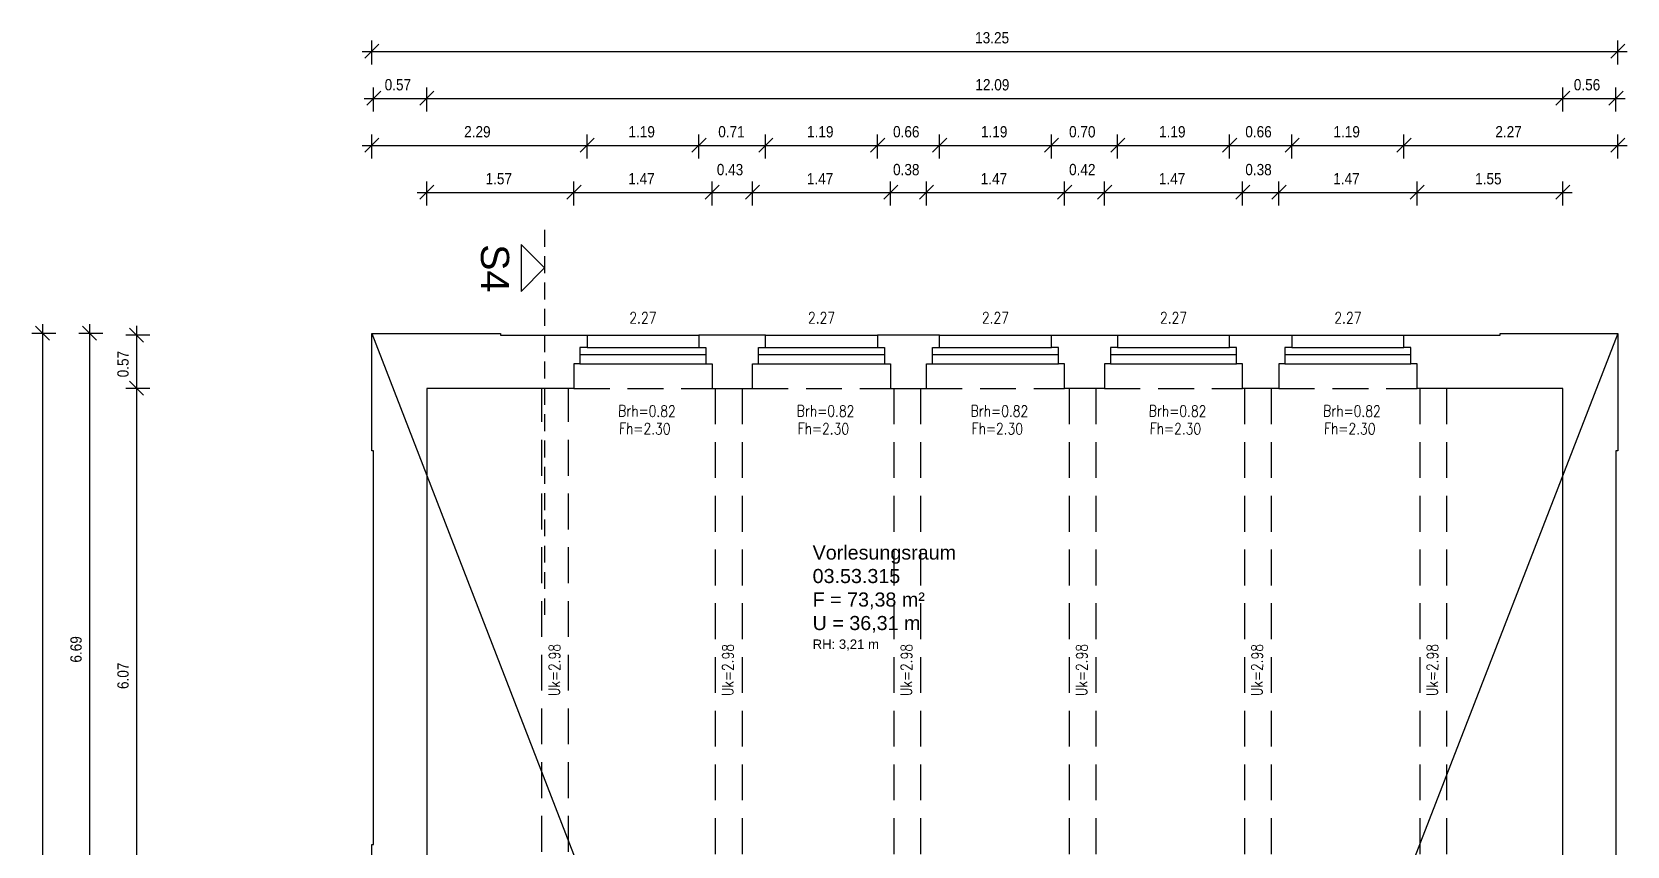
# Model space of a CAD drawing. Header units: metres. Extents: x -364 to -248, y 1030 to 1089.
# Drawn here: x -364.06 to -347.09, y 1080.19 to 1088.85 of the extents above; entities that cross this region are included whole.
import ezdxf
from ezdxf.enums import TextEntityAlignment as Align

# ---------------------------------------------------------------- set-up
doc = ezdxf.new("R2010")
doc.units = ezdxf.units.M
doc.header["$LTSCALE"] = 0.03
for name, pattern in [('DOT', [0]), ('GESTRICHELT', [9, 6, -3]), ('STRICHLINIE', [19.05, 12.7, -6.35])]:
    doc.linetypes.add(name, pattern=pattern)
for name, color, linetype in [('A_ansicht', 9, 'CONTINUOUS'), ('A_Bemaßung', 2, 'CONTINUOUS'), ('A_EINFÜGEPUNKT', 2, 'CONTINUOUS'), ('A_fenster', 7, 'CONTINUOUS'), ('A_höhen', 3, 'CONTINUOUS'), ('A_text', 5, 'CONTINUOUS'), ('A_verdeckt', 8, 'STRICHLINIE'), ('A_wände', 6, 'CONTINUOUS')]:
    doc.layers.add(name, color=color, linetype=linetype)
doc.styles.add('BOLDSIMP_FNT', font='TXT', dxfattribs={"height": 1})
doc.styles.add('SIMPLEX', font='simplex.shx', dxfattribs={"height": 0.1})
doc.styles.get("Standard").update_dxf_attribs({"font": 'ARIAL.TTF', "height": 1})

# ---------------------------------------------------------------- blocks, each defined once
blk = doc.blocks.new('SLASH1')
at = {"layer": 'A_Bemaßung', "color": 2, "linetype": 'Continuous'}
for p, q in [((0.07663, 0.07663), (-0.07319, -0.07319)), ((0, -0.14068), (0, 0.11466))]:
    blk.add_line(p, q, dxfattribs=at)

msp = doc.modelspace()

# ---------------------------------------------------------------- linework, layer by layer
at = {"layer": 'A_ansicht', "color": 9, "linetype": 'Continuous'}
for p, q in [((-358.15212, 1085.62021), (-356.9622, 1085.62022)), ((-356.25223, 1085.62021), (-355.0623, 1085.62022)), ((-354.40234, 1085.62022), (-353.21242, 1085.62021)), ((-352.50746, 1085.62021), (-351.31753, 1085.62022)), ((-350.65258, 1085.62022), (-349.46265, 1085.62021)), ((-358.22711, 1085.31519), (-356.8872, 1085.31518)), ((-356.32722, 1085.31519), (-354.9873, 1085.31518)), ((-354.47734, 1085.31519), (-353.13743, 1085.31518)), ((-352.58245, 1085.31519), (-351.24255, 1085.31519)), ((-350.72757, 1085.31519), (-349.38766, 1085.31519))]:
    msp.add_line(p, q, dxfattribs=at)
at = {"layer": 'A_Bemaßung', "linetype": 'Continuous'}
for p, q in [((-360.54279, 1088.64021), (-347.08781, 1088.64022)), ((-360.52278, 1088.14021), (-347.10781, 1088.14022)), ((-360.54279, 1087.64021), (-347.08781, 1087.64021)), ((-359.95776, 1087.14022), (-347.67275, 1087.14022)), ((-363.9428, 1051.3452), (-363.94279, 1085.74022)), ((-363.44279, 1051.3452), (-363.4428, 1085.74022)), ((-362.94281, 1051.36523), (-362.9428, 1085.72023))]:
    msp.add_line(p, q, dxfattribs=at)
at = {"layer": 'A_EINFÜGEPUNKT', "color": 1}
for p, q in [((-347.18781, 1085.64023), (-360.44279, 1051.44521)), ((-360.44279, 1085.64022), (-347.1878, 1051.44521))]:
    msp.add_line(p, q, dxfattribs=at)
at = {"layer": 'A_fenster', "linetype": 'Continuous'}
for p, q in [((-358.22711, 1085.41518), (-356.88718, 1085.41519)), ((-358.15211, 1085.49018), (-356.96218, 1085.49017)), ((-356.32721, 1085.41518), (-354.98731, 1085.41519)), ((-356.25225, 1085.49017), (-355.0623, 1085.49017)), ((-354.47735, 1085.41519), (-353.13742, 1085.41518)), ((-354.40234, 1085.49017), (-353.21243, 1085.49018)), ((-352.58245, 1085.41518), (-351.24254, 1085.41519)), ((-352.50746, 1085.49018), (-351.31755, 1085.49017)), ((-350.72757, 1085.41518), (-349.38767, 1085.41519)), ((-350.65257, 1085.49018), (-349.46266, 1085.49017))]:
    msp.add_line(p, q, dxfattribs=at)
at = {"layer": 'A_text', "color": 5, "linetype": 'GESTRICHELT'}
msp.add_line((-358.60279, 1086.74187), (-358.60279, 1082.64845), dxfattribs=at)
at = {"layer": 'A_text', "color": 7}
for p, q in [((-358.60279, 1086.33639), (-358.85279, 1086.58639)), ((-358.85279, 1086.58639), (-358.85279, 1086.08639)), ((-358.85279, 1086.08639), (-358.60279, 1086.33639))]:
    msp.add_line(p, q, dxfattribs=at)
at = {"layer": 'A_verdeckt'}
for p, q in [((-358.63285, 1078.98358), (-358.63288, 1085.05521)), ((-358.34788, 1078.98359), (-358.34788, 1085.05522)), ((-358.29212, 1085.05521), (-356.82219, 1085.05521)), ((-356.78797, 1085.05522), (-356.788, 1078.98359)), ((-356.50301, 1085.05522), (-356.503, 1078.98359)), ((-356.39222, 1085.05521), (-354.92233, 1085.05522)), ((-354.8881, 1085.05522), (-354.8881, 1078.98358)), ((-354.60311, 1085.05522), (-354.60313, 1078.9836)), ((-354.54233, 1085.05522), (-353.07242, 1085.05521)), ((-353.02321, 1085.05522), (-353.02321, 1078.98359)), ((-352.73822, 1085.05522), (-352.73825, 1078.98359)), ((-352.64746, 1085.05522), (-351.17755, 1085.05521)), ((-351.15833, 1085.05522), (-351.15832, 1078.98359)), ((-350.87335, 1085.05522), (-350.87336, 1078.98359)), ((-350.79257, 1085.05521), (-349.32265, 1085.05522)), ((-349.29345, 1085.05522), (-349.29344, 1078.98359)), ((-349.00846, 1085.05521), (-349.00846, 1078.98359))]:
    msp.add_line(p, q, dxfattribs=at)
at = {"layer": 'A_wände', "linetype": 'Continuous'}
for p, q in [((-360.44279, 1084.39021), (-360.44279, 1085.64022)), ((-360.44279, 1085.64022), (-359.07279, 1085.64022)), ((-359.07279, 1085.64022), (-359.07279, 1085.62022)), ((-359.07279, 1085.62022), (-358.15212, 1085.62022)), ((-358.15212, 1085.62022), (-358.15211, 1085.49018)), ((-358.15211, 1085.49018), (-358.22711, 1085.49018)), ((-358.22711, 1085.49018), (-358.22711, 1085.31519)), ((-358.2921, 1085.31519), (-358.29211, 1085.05522)), ((-358.22711, 1085.31519), (-358.2921, 1085.31519)), ((-359.85775, 1085.05522), (-359.85776, 1078.98359)), ((-358.29211, 1085.05522), (-359.85775, 1085.05522)), ((-360.42279, 1084.39022), (-360.44279, 1084.39021)), ((-360.42279, 1080.20522), (-360.42279, 1084.39022)), ((-360.4428, 1078.95522), (-360.4428, 1080.20522)), ((-360.4428, 1080.20522), (-360.42279, 1080.20522))]:
    msp.add_line(p, q, dxfattribs=at)
for points in [[(-356.25223, 1085.62022), (-356.96219, 1085.62022), (-356.96218, 1085.49017), (-356.8872, 1085.49018), (-356.88719, 1085.31519), (-356.82219, 1085.31519), (-356.82219, 1085.05522), (-356.39223, 1085.05522), (-356.39222, 1085.31519), (-356.32722, 1085.31519), (-356.32722, 1085.49018), (-356.25224, 1085.49018), (-356.25223, 1085.62022)], [(-354.40234, 1085.62022), (-355.0623, 1085.62022), (-355.0623, 1085.49017), (-354.98731, 1085.49018), (-354.98731, 1085.31519), (-354.92231, 1085.31518), (-354.92232, 1085.05522), (-354.54233, 1085.05522), (-354.54234, 1085.31519), (-354.47734, 1085.31519), (-354.47735, 1085.49018), (-354.40234, 1085.49018), (-354.40234, 1085.62022)], [(-353.07242, 1085.31519), (-353.13743, 1085.31518), (-353.13742, 1085.49018), (-353.21243, 1085.49018), (-353.21242, 1085.62022), (-352.50746, 1085.62022), (-352.50747, 1085.49018), (-352.58245, 1085.49018), (-352.58245, 1085.31519), (-352.64745, 1085.3152), (-352.64745, 1085.05523), (-353.07242, 1085.05522), (-353.07242, 1085.31519)], [(-351.31753, 1085.62022), (-350.65258, 1085.62022), (-350.65257, 1085.49018), (-350.72758, 1085.49018), (-350.72757, 1085.31519), (-350.79257, 1085.31519), (-350.79257, 1085.05522), (-351.17755, 1085.05522), (-351.17754, 1085.31519), (-351.24254, 1085.31519), (-351.24254, 1085.49017), (-351.31755, 1085.49018), (-351.31753, 1085.62022)], [(-349.46266, 1085.49018), (-349.46265, 1085.62022), (-348.43779, 1085.62022), (-348.4378, 1085.64022), (-347.18781, 1085.64023), (-347.1878, 1084.39022), (-347.2078, 1084.39022), (-347.2078, 1076.87368)], [(-347.77275, 1078.98359), (-347.77275, 1085.05522), (-349.32265, 1085.05522), (-349.32267, 1085.31519), (-349.38766, 1085.31519), (-349.38766, 1085.49018), (-349.46266, 1085.49018)]]:
    msp.add_lwpolyline(points, dxfattribs=at)

# ---------------------------------------------------------------- block references
at = {"layer": 'A_Bemaßung', "color": 7, "yscale": 0.999999}
for p in [(-360.4428, 1088.64021), (-347.18782, 1088.64021), (-360.42279, 1088.14021), (-359.85775, 1088.14022), (-347.77274, 1088.14021), (-347.2078, 1088.14021), (-360.44279, 1087.64022), (-358.15212, 1087.6402), (-356.96219, 1087.64021), (-356.25223, 1087.64021), (-355.0623, 1087.64021), (-354.40234, 1087.64022), (-353.21241, 1087.64021), (-352.50746, 1087.64021), (-351.31753, 1087.64021), (-350.65258, 1087.64022), (-349.46265, 1087.64021), (-347.18781, 1087.64021), (-359.85774, 1087.14022), (-358.29211, 1087.14021), (-356.82219, 1087.14022), (-356.39223, 1087.14022), (-354.92232, 1087.14021), (-354.54233, 1087.14021), (-353.07241, 1087.14021), (-352.64745, 1087.14021), (-351.17756, 1087.14022), (-350.79257, 1087.14022), (-349.32264, 1087.14022), (-347.77275, 1087.14023)]:
    msp.add_blockref('SLASH1', p, dxfattribs=at)
at = {"layer": 'A_Bemaßung', "color": 7, "rotation": 90}
for p in [(-363.9428, 1085.6402), (-363.4428, 1085.64022), (-362.94279, 1085.62021), (-362.9428, 1085.05521)]:
    msp.add_blockref('SLASH1', p, dxfattribs=at)

# ---------------------------------------------------------------- texts
at = {"layer": 'A_Bemaßung', "color": 7, "linetype": 'DOT', "style": 'BOLDSIMP_FNT', "width": 0.9}
for s, p in [('13.25', (-354.02358, 1088.69021)), ('0.57', (-360.30484, 1088.19022)), ('12.09', (-354.02096, 1088.19021)), ('0.56', (-347.65483, 1088.19021)), ('2.29', (-359.45943, 1087.69022)), ('1.19', (-357.71143, 1087.69022)), ('0.71', (-356.75635, 1087.69021)), ('1.19', (-355.81154, 1087.69022)), ('0.66', (-354.89689, 1087.69021)), ('1.19', (-353.96166, 1087.69021)), ('0.70', (-353.02451, 1087.69021)), ('1.19', (-352.06677, 1087.69022)), ('0.66', (-351.14961, 1087.69021)), ('1.19', (-350.21188, 1087.69021)), ('2.27', (-348.4898, 1087.69022)), ('0.43', (-356.77177, 1087.28749)), ('0.38', (-354.89689, 1087.28749)), ('0.42', (-353.0245, 1087.2875)), ('0.38', (-351.14963, 1087.28749)), ('1.57', (-359.23178, 1087.19022)), ('1.47', (-357.71399, 1087.19022)), ('1.47', (-355.81412, 1087.19021)), ('1.47', (-353.96422, 1087.19021)), ('1.47', (-352.06934, 1087.19021)), ('1.47', (-350.21447, 1087.19022)), ('1.55', (-348.70455, 1087.19022))]:
    msp.add_text(s, height=0.12, rotation=359.8, dxfattribs=at).set_placement(p, align=Align.BOTTOM_LEFT)
at = {"layer": 'A_Bemaßung', "color": 7, "linetype": 'Continuous', "style": 'BOLDSIMP_FNT', "width": 0.9}
for s, p in [('0.57', (-362.9928, 1085.17315)), ('6.69', (-363.4928, 1082.13829)), ('6.07', (-362.9928, 1081.85739))]:
    msp.add_text(s, height=0.12, rotation=89.8, dxfattribs=at).set_placement(p, align=Align.BOTTOM_LEFT)
at = {"layer": 'A_höhen', "linetype": 'Continuous', "style": 'SIMPLEX', "width": 0.8}
for s, rotation, p in [('2.27', 359.5, (-357.55715, 1085.8065)), ('2.27', 359.5, (-355.65729, 1085.8065)), ('2.27', 359.5, (-353.80738, 1085.80649)), ('2.27', 359.5, (-351.91252, 1085.80649)), ('2.27', 359.5, (-350.0576, 1085.80649)), ('Brh=0.82', 359.5, (-357.51461, 1084.81487)), ('Brh=0.82', 359.5, (-355.61472, 1084.81485)), ('Brh=0.82', 359.5, (-353.76482, 1084.81486)), ('Brh=0.82', 359.5, (-351.86995, 1084.81487)), ('Brh=0.82', 359.5, (-350.01507, 1084.81486)), ('Fh=2.30', 359.5, (-357.53695, 1084.62747)), ('Fh=2.30', 359.5, (-355.63705, 1084.62746)), ('Fh=2.30', 359.5, (-353.78716, 1084.62746)), ('Fh=2.30', 359.5, (-351.8923, 1084.62746)), ('Fh=2.30', 359.5, (-350.0374, 1084.62747)), ('Uk=2.98', 89.5, (-358.49921, 1082.05926)), ('Uk=2.98', 89.5, (-356.65433, 1082.05925)), ('Uk=2.98', 89.5, (-354.75444, 1082.05926)), ('Uk=2.98', 89.5, (-352.88956, 1082.05924)), ('Uk=2.98', 89.5, (-351.02468, 1082.05925)), ('Uk=2.98', 89.5, (-349.15979, 1082.05925))]:
    msp.add_text(s, height=0.12, rotation=rotation, dxfattribs=at).set_placement(p, align=Align.MIDDLE_CENTER)
at = {"layer": 'A_text', "color": 5, "linetype": 'GESTRICHELT', "insert": (-358.98086, 1086.58976), "char_height": 0.3, "width": 13.2918, "attachment_point": 1, "rotation": 270}
msp.add_mtext('{\\fArial|b0|i0|c0|p34;S4}', dxfattribs=at)
at = {"layer": 'A_text', "linetype": 'Continuous', "insert": (-355.75218, 1083.3847), "char_height": 0.15, "width": 6.6459, "attachment_point": 1}
msp.add_mtext('Vorlesungsraum\\P03.53.315\\PF = 73,38 m²\\PU = 36,31 m\\P\\H0.1;RH: 3,21 m', dxfattribs=at)

doc.saveas('drawing.dxf')
